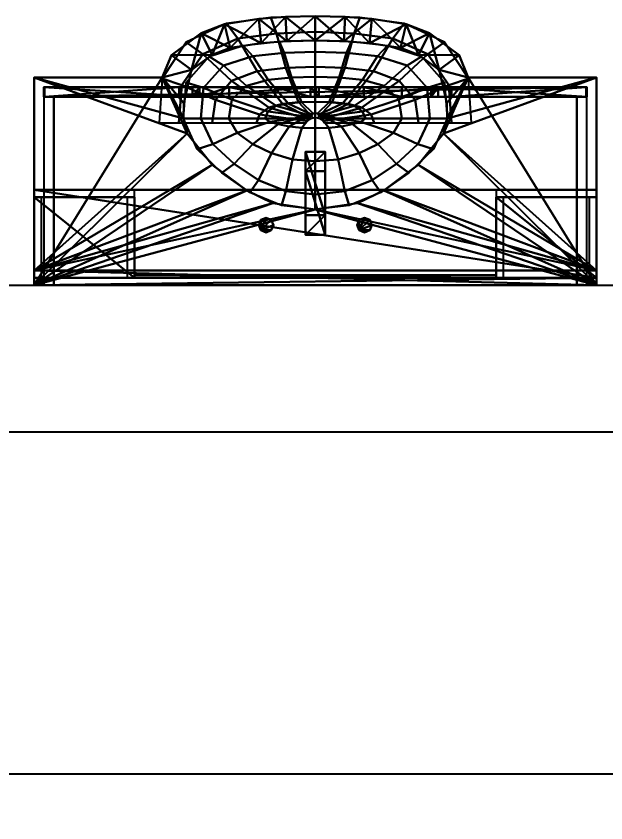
# Model space of a CAD drawing. Header units: metres. Extents: x -46 to 153, y -1 to 83.
# Drawn here: x 81.953 to 83.159, y 14.2 to 15.85 of the extents above; entities that cross this region are included whole.
import ezdxf

# ---------------------------------------------------------------- set-up
doc = ezdxf.new("R2010")
doc.units = ezdxf.units.M
doc.header["$LTSCALE"] = 0.018
for name, color, linetype in [('3DKITBATH', 3, 'Continuous'), ('DIMBLK', 3, 'Continuous'), ('LAYER-ON', 4, 'Continuous')]:
    doc.layers.add(name, color=color, linetype=linetype)
doc.styles.get("Standard").update_dxf_attribs({"font": 'ugtxt.shx'})
doc.dimstyles.new('CADWDOT', dxfattribs={"dimscale": 0.05, "dimtxt": 1.8, "dimasz": 0.08, "dimexe": 2, "dimexo": 0, "dimgap": 0.09, "dimtad": 0, "dimrnd": 0.001, "dimzin": 0, "dimdsep": 46, "dimtxsty": 'Standard', "dimblk": 'ARTDIM', "dimblk1": 'ARTDIM', "dimblk2": 'ARTDIM', "dimsah": 1, "dimcen": 0.09, "dimdle": 0.05, "dimse1": 1, "dimse2": 1, "dimadec": 0, "dimazin": 0, "dimtfac": 1, "dimtdec": 4, "dimtmove": 0, "dimatfit": 3, "dimldrblk": 'ARTDIM', "dimfxl": 0, "dimtvp": 0.9999, "dimtolj": 1, "dimtzin": 0, "dimarcsym": 0})

# ---------------------------------------------------------------- blocks, each defined once
blk = doc.blocks.new('ARTDIM')
at = {"layer": 'DIMBLK'}
for p, q in [((0, -24.9975), (0, 24.9975)), ((-24.9975, 0), (24.9975, 0))]:
    blk.add_line(p, q, dxfattribs=at)
blk.add_circle((0, 0), 8.25, dxfattribs=at)
blk = doc.blocks.new('*D23')
at = {"color": 0, "lineweight": -2, "transparency": 16777216}
blk.add_line((73.204, 14.3), (85.196, 14.3), dxfattribs=at)
at = {"layer": 'Defpoints', "color": 0, "transparency": 16777216}
for p in [(73.2, 15), (85.2, 15), (85.2, 14.3)]:
    blk.add_point(p, dxfattribs=at)
at = {"color": 0, "lineweight": -2, "transparency": 16777216, "xscale": 0.004, "yscale": 0.004, "zscale": 0.004, "rotation": 180}
blk.add_blockref('ARTDIM', (73.2, 14.3), dxfattribs=at)
at = {"color": 0, "lineweight": -2, "transparency": 16777216, "xscale": 0.004, "yscale": 0.004, "zscale": 0.004}
blk.add_blockref('ARTDIM', (85.2, 14.3), dxfattribs=at)
at = {"color": 0, "transparency": 16777216, "insert": (79.2, 14.389991), "char_height": 0.09, "attachment_point": 5}
blk.add_mtext('\\A1;12.00', dxfattribs=at)
blk = doc.blocks.new('cwba271')
at = {"layer": '3DKITBATH', "color": 157}
for points, elevation in [([(0.04, 0), (0.02, 0), (0.02, -0.3847), (0.04, -0.3847)], 0.08), ([(1.13, 0), (1.11, 0), (1.11, -0.3847), (1.13, -0.3847)], 0.08), ([(0, -0.015), (0, -0.18), (0.015, -0.18), (0.015, -0.015)], 1.215), ([(0.19, -0.015), (0.19, -0.18), (0.205, -0.18), (0.205, -0.015)], 1.215), ([(0.945, -0.015), (0.945, -0.18), (0.96, -0.18), (0.96, -0.015)], 1.215), ([(1.135, -0.015), (1.135, -0.18), (1.15, -0.18), (1.15, -0.015)], 1.215), ([(0, -0.18), (0, -0.195), (0.205, -0.195), (0.205, -0.18)], 1.2), ([(0.945, -0.18), (0.945, -0.195), (1.15, -0.195), (1.15, -0.18)], 1.2)]:
    blk.add_lwpolyline(points, close=True, dxfattribs=dict(at, elevation=elevation))
for points in [[(0.04, 0), (1.11, 0)], [(0.04, 0), (0.04, -0.3847), (1.11, -0.3847), (1.11, 0)]]:
    blk.add_lwpolyline(points, dxfattribs=at)
mesh = blk.add_polyface(dxfattribs=at)
corners = [(0, 0, 1.9), (0, 0, 0.88), (0, -0.015, 1.9), (0, -0.015, 0.88), (1.15, -0.015, 1.9), (1.15, 0, 1.9), (1.15, -0.015, 0.88), (1.15, 0, 0.88)]
mesh.append_faces([[corners[k] for k in face] for face in [(2, 5, 0, 0), (3, 7, 6, 6), (0, 7, 1, 1), (2, 1, 3, 3), (4, 3, 6, 6), (5, 6, 7, 7)]], dxfattribs={"vtx0": -1, "vtx2": -1, "color": 157})
mesh.append_faces([[corners[k] for k in face] for face in [(2, 4, 5, 5), (3, 1, 7, 7), (0, 5, 7, 7), (2, 0, 1, 1), (4, 2, 3, 3), (5, 4, 6, 6)]], dxfattribs={"vtx2": -1, "vtx3": -1, "color": 157})
at = {"layer": '3DKITBATH', "color": 227}
mesh = blk.add_polyface(dxfattribs=at)
corners = [(0.8879, -0.4247, 0.85), (0.869, -0.4699, 0.85), (0.8087, -0.5155, 0.85), (0.7609, -0.5337, 0.85), (0.6905, -0.5447, 0.85), (0.6357, -0.5487, 0.85), (0.5751, -0.55, 0.85), (0.5143, -0.5487, 0.85), (0.4595, -0.5447, 0.85), (0.3891, -0.5337, 0.85), (0.3413, -0.5155, 0.85), (0.2621, -0.4247, 0.85), (0.281, -0.4699, 0.85), (0, -0.4247, 0.85), (0, -0.03, 0.88), (0, -0.03, 0.85), (0.3051, -0.3407, 0.85), (0.3058, -0.3722, 0.85), (0.313, -0.3102, 0.85), (0.3644, -0.2462, 0.85), (0.4347, -0.1935, 0.85), (0.4884, -0.1675, 0.85), (0.575, -0.1547, 0.85), (0.6616, -0.1675, 0.85), (0.7154, -0.1935, 0.85), (0.7857, -0.2462, 0.85), (0.8371, -0.3102, 0.85), (0.8449, -0.3407, 0.85), (0.8442, -0.3722, 0.85), (0.8285, -0.4399, 0.85), (0.7859, -0.471, 0.85), (0.7493, -0.4851, 0.85), (0.6857, -0.4949, 0.85), (0.6335, -0.4988, 0.85), (0.575, -0.5, 0.85), (0.5166, -0.4988, 0.85), (0.4643, -0.4949, 0.85), (0.4007, -0.4851, 0.85), (0.3641, -0.471, 0.85), (0.3215, -0.4399, 0.85), (1.15, -0.4247, 0.85), (1.15, -0.03, 0.85), (1.15, -0.03, 0.88), (1.15, -0.4247, 0.8), (0.7857, -0.2462, 0.8), (0.7154, -0.1935, 0.8), (0.6616, -0.1675, 0.8), (0.8442, -0.3722, 0.8), (0.8879, -0.4247, 0.8), (0.8449, -0.3407, 0.8), (0.8371, -0.3102, 0.8), (0.869, -0.4699, 0.8), (0.8285, -0.4399, 0.8), (0.8087, -0.5155, 0.8), (0.7859, -0.471, 0.8), (0.7609, -0.5337, 0.8), (0.7493, -0.4851, 0.8), (0.6905, -0.5447, 0.8), (0.6857, -0.4949, 0.8), (0.6357, -0.5487, 0.8), (0.6335, -0.4988, 0.8), (0.5751, -0.55, 0.8), (0.575, -0.5, 0.8), (0.5143, -0.5487, 0.8), (0.5166, -0.4988, 0.8), (0.4595, -0.5447, 0.8), (0.4643, -0.4949, 0.8), (0.3891, -0.5337, 0.8), (0.4007, -0.4851, 0.8), (0.3413, -0.5155, 0.8), (0.3641, -0.471, 0.8), (0.281, -0.4699, 0.8), (0.3215, -0.4399, 0.8), (0, -0.4247, 0.8), (0.2621, -0.4247, 0.8), (0.3051, -0.3407, 0.8), (0.3058, -0.3722, 0.8), (0.575, -0.1547, 0.8), (0.4884, -0.1675, 0.8), (0.4347, -0.1935, 0.8), (0.3644, -0.2462, 0.8), (0.313, -0.3102, 0.8), (0, 0, 0.8), (1.15, 0, 0.8), (0, 0, 0.88), (1.15, 0, 0.88)]
mesh.append_faces([[corners[k] for k in face] for face in [(15, 22, 41, 41), (34, 5, 33, 33), (33, 4, 32, 32), (32, 3, 31, 31), (31, 2, 30, 30), (30, 1, 29, 29), (29, 0, 28, 28), (27, 40, 26, 26), (26, 41, 25, 25), (73, 15, 82, 82), (83, 77, 82, 82), (52, 53, 54, 54), (54, 55, 56, 56), (56, 57, 58, 58), (58, 59, 60, 60), (60, 61, 62, 62), (72, 74, 76, 76)]], dxfattribs={"vtx0": -1, "vtx1": -1, "vtx2": -1, "color": 227})
mesh.append_faces([[corners[k] for k in face] for face in [(83, 48, 50, 50), (74, 82, 81, 81)]], dxfattribs={"vtx0": -1, "vtx1": -1, "vtx2": -1, "vtx3": -1, "color": 227})
mesh.append_faces([[corners[k] for k in face] for face in [(84, 42, 85, 85), (42, 15, 41, 41), (73, 11, 13, 13), (48, 40, 0, 0), (1, 48, 0, 0), (53, 1, 2, 2), (3, 53, 2, 2), (4, 55, 3, 3), (5, 57, 4, 4), (61, 5, 6, 6), (7, 61, 6, 6), (65, 7, 8, 8), (9, 65, 8, 8), (10, 67, 9, 9), (71, 10, 12, 12), (11, 71, 12, 12), (72, 17, 39, 39), (16, 81, 18, 18), (76, 16, 17, 17), (18, 80, 19, 19), (80, 20, 19, 19), (79, 21, 20, 20), (78, 22, 21, 21), (77, 23, 22, 22), (46, 24, 23, 23), (24, 44, 25, 25), (25, 50, 26, 26), (27, 47, 28, 28), (26, 49, 27, 27), (47, 29, 28, 28), (52, 30, 29, 29), (30, 56, 31, 31), (31, 58, 32, 32), (58, 33, 32, 32), (60, 34, 33, 33), (62, 35, 34, 34), (64, 36, 35, 35), (36, 68, 37, 37), (37, 70, 38, 38), (38, 72, 39, 39), (41, 85, 42, 42), (83, 84, 85, 85)]], dxfattribs={"vtx0": -1, "vtx2": -1, "color": 227})
mesh.append_faces([[corners[k] for k in face] for face in [(15, 18, 19, 19), (15, 19, 20, 20), (15, 20, 21, 21), (15, 21, 22, 22), (13, 16, 18, 18), (11, 39, 17, 17), (11, 17, 16, 16), (12, 38, 39, 39), (10, 37, 38, 38), (9, 36, 37, 37), (8, 35, 36, 36), (7, 34, 35, 35), (34, 6, 5, 5), (33, 5, 4, 4), (32, 4, 3, 3), (31, 3, 2, 2), (30, 2, 1, 1), (29, 1, 0, 0), (27, 0, 40, 40), (26, 40, 41, 41), (15, 84, 82, 82), (41, 43, 83, 83), (41, 83, 85, 85), (83, 50, 44, 44), (83, 44, 45, 45), (83, 45, 46, 46), (83, 46, 77, 77), (48, 52, 47, 47), (48, 47, 49, 49), (48, 49, 50, 50), (52, 51, 53, 53), (54, 53, 55, 55), (56, 55, 57, 57), (58, 57, 59, 59), (60, 59, 61, 61), (61, 64, 62, 62), (63, 66, 64, 64), (65, 68, 66, 66), (67, 70, 68, 68), (69, 72, 70, 70), (72, 71, 74, 74), (74, 81, 75, 75), (74, 75, 76, 76), (82, 80, 81, 81)]], dxfattribs={"vtx0": -1, "vtx2": -1, "vtx3": -1, "color": 227})
mesh.append_faces([[corners[k] for k in face] for face in [(15, 13, 18, 18), (13, 11, 16, 16), (11, 12, 39, 39), (12, 10, 38, 38), (10, 9, 37, 37), (9, 8, 36, 36), (8, 7, 35, 35), (7, 6, 34, 34), (27, 28, 0, 0), (22, 23, 41, 41), (23, 24, 41, 41), (24, 25, 41, 41), (48, 51, 52, 52), (61, 63, 64, 64), (63, 65, 66, 66), (65, 67, 68, 68), (67, 69, 70, 70), (69, 71, 72, 72), (77, 78, 82, 82), (78, 79, 82, 82), (79, 80, 82, 82)]], dxfattribs={"vtx1": -1, "vtx2": -1, "vtx3": -1, "color": 227})
mesh.append_faces([[corners[k] for k in face] for face in [(84, 14, 42, 42), (42, 14, 15, 15), (73, 74, 11, 11), (48, 43, 40, 40), (1, 51, 48, 48), (53, 51, 1, 1), (3, 55, 53, 53), (4, 57, 55, 55), (5, 59, 57, 57), (61, 59, 5, 5), (7, 63, 61, 61), (65, 63, 7, 7), (9, 67, 65, 65), (10, 69, 67, 67), (71, 69, 10, 10), (11, 74, 71, 71), (73, 13, 15, 15), (15, 14, 84, 84), (72, 76, 17, 17), (16, 75, 81, 81), (76, 75, 16, 16), (18, 81, 80, 80), (80, 79, 20, 20), (79, 78, 21, 21), (78, 77, 22, 22), (77, 46, 23, 23), (46, 45, 24, 24), (24, 45, 44, 44), (25, 44, 50, 50), (27, 49, 47, 47), (26, 50, 49, 49), (47, 52, 29, 29), (52, 54, 30, 30), (30, 54, 56, 56), (31, 56, 58, 58), (58, 60, 33, 33), (60, 62, 34, 34), (62, 64, 35, 35), (64, 66, 36, 36), (36, 66, 68, 68), (37, 68, 70, 70), (38, 70, 72, 72), (41, 40, 43, 43), (83, 43, 48, 48), (74, 73, 82, 82), (83, 82, 84, 84)]], dxfattribs={"vtx2": -1, "vtx3": -1, "color": 227})
at = {"layer": '3DKITBATH', "color": 157}
mesh = blk.add_polyface(dxfattribs=at)
corners = [(0, -0.015, 1.215), (0, -0.015, 1.2), (0, -0.18, 1.215), (0, -0.18, 1.2), (0.205, -0.18, 1.215), (0.205, -0.015, 1.215), (0.205, -0.18, 1.2), (0.205, -0.015, 1.2)]
mesh.append_faces([[corners[k] for k in face] for face in [(4, 0, 2, 2), (1, 6, 3, 3), (0, 7, 1, 1), (3, 0, 1, 1), (4, 3, 6, 6), (5, 6, 7, 7)]], dxfattribs={"vtx0": -1, "vtx2": -1, "color": 157})
mesh.append_faces([[corners[k] for k in face] for face in [(4, 5, 0, 0), (1, 7, 6, 6), (0, 5, 7, 7), (3, 2, 0, 0), (4, 2, 3, 3), (5, 4, 6, 6)]], dxfattribs={"vtx2": -1, "vtx3": -1, "color": 157})
mesh = blk.add_polyface(dxfattribs=at)
corners = [(0, -0.015, 1.885), (0, -0.015, 1.9), (1.15, -0.015, 1.885), (1.15, -0.015, 1.9), (1.15, -0.195, 1.885), (0, -0.195, 1.885), (1.15, -0.195, 1.9), (0, -0.195, 1.9)]
mesh.append_faces([[corners[k] for k in face] for face in [(1, 6, 3, 3), (4, 0, 2, 2), (0, 7, 1, 1), (2, 1, 3, 3), (4, 3, 6, 6), (5, 6, 7, 7)]], dxfattribs={"vtx0": -1, "vtx2": -1, "color": 157})
mesh.append_faces([[corners[k] for k in face] for face in [(1, 7, 6, 6), (4, 5, 0, 0), (0, 5, 7, 7), (2, 0, 1, 1), (4, 2, 3, 3), (5, 4, 6, 6)]], dxfattribs={"vtx2": -1, "vtx3": -1, "color": 157})
mesh = blk.add_polyface(dxfattribs=at)
corners = [(0, -0.015, 1.035), (0, -0.015, 1.02), (0, -0.18, 1.035), (0, -0.18, 1.02), (0.205, -0.18, 1.035), (0.205, -0.015, 1.035), (0.205, -0.18, 1.02), (0.205, -0.015, 1.02)]
mesh.append_faces([[corners[k] for k in face] for face in [(4, 0, 2, 2), (1, 6, 3, 3), (0, 7, 1, 1), (3, 0, 1, 1), (4, 3, 6, 6), (5, 6, 7, 7)]], dxfattribs={"vtx0": -1, "vtx2": -1, "color": 157})
mesh.append_faces([[corners[k] for k in face] for face in [(4, 5, 0, 0), (1, 7, 6, 6), (0, 5, 7, 7), (3, 2, 0, 0), (4, 2, 3, 3), (5, 4, 6, 6)]], dxfattribs={"vtx2": -1, "vtx3": -1, "color": 157})
at = {"layer": '3DKITBATH', "color": 34}
mesh = blk.add_polyface(dxfattribs=at)
corners = [(0.205, -0.015, 1.885), (0.205, -0.015, 1.02), (0.205, -0.02, 1.885), (0.205, -0.02, 1.02), (0.945, -0.02, 1.885), (0.945, -0.015, 1.885), (0.945, -0.02, 1.02), (0.945, -0.015, 1.02)]
mesh.append_faces([[corners[k] for k in face] for face in [(4, 0, 2, 2), (1, 6, 3, 3), (0, 7, 1, 1), (2, 1, 3, 3), (4, 3, 6, 6), (5, 6, 7, 7)]], dxfattribs={"vtx0": -1, "vtx2": -1, "color": 34})
mesh.append_faces([[corners[k] for k in face] for face in [(4, 5, 0, 0), (1, 7, 6, 6), (0, 5, 7, 7), (2, 0, 1, 1), (4, 2, 3, 3), (5, 4, 6, 6)]], dxfattribs={"vtx2": -1, "vtx3": -1, "color": 34})
at = {"layer": '3DKITBATH', "color": 157}
mesh = blk.add_polyface(dxfattribs=at)
corners = [(0.945, -0.015, 1.215), (0.945, -0.015, 1.2), (0.945, -0.18, 1.215), (0.945, -0.18, 1.2), (1.15, -0.18, 1.215), (1.15, -0.015, 1.215), (1.15, -0.18, 1.2), (1.15, -0.015, 1.2)]
mesh.append_faces([[corners[k] for k in face] for face in [(4, 0, 2, 2), (1, 6, 3, 3), (0, 7, 1, 1), (3, 0, 1, 1), (4, 3, 6, 6), (5, 6, 7, 7)]], dxfattribs={"vtx0": -1, "vtx2": -1, "color": 157})
mesh.append_faces([[corners[k] for k in face] for face in [(4, 5, 0, 0), (1, 7, 6, 6), (0, 5, 7, 7), (3, 2, 0, 0), (4, 2, 3, 3), (5, 4, 6, 6)]], dxfattribs={"vtx2": -1, "vtx3": -1, "color": 157})
mesh = blk.add_polyface(dxfattribs=at)
corners = [(0.945, -0.015, 1.035), (0.945, -0.015, 1.02), (0.945, -0.18, 1.035), (0.945, -0.18, 1.02), (1.15, -0.18, 1.035), (1.15, -0.015, 1.035), (1.15, -0.18, 1.02), (1.15, -0.015, 1.02)]
mesh.append_faces([[corners[k] for k in face] for face in [(4, 0, 2, 2), (1, 6, 3, 3), (0, 7, 1, 1), (3, 0, 1, 1), (4, 3, 6, 6), (5, 6, 7, 7)]], dxfattribs={"vtx0": -1, "vtx2": -1, "color": 157})
mesh.append_faces([[corners[k] for k in face] for face in [(4, 5, 0, 0), (1, 7, 6, 6), (0, 5, 7, 7), (3, 2, 0, 0), (4, 2, 3, 3), (5, 4, 6, 6)]], dxfattribs={"vtx2": -1, "vtx3": -1, "color": 157})
at = {"layer": '3DKITBATH', "color": 192}
mesh = blk.add_polyface(dxfattribs=at)
corners = [(0.6862, -0.1333, 0.85), (0.6862, -0.1333, 0.89), (0.485, -0.1333, 0.85), (0.485, -0.1333, 0.89), (0.6756, -0.1377, 0.85), (0.6756, -0.1377, 0.89), (0.4744, -0.1377, 0.85), (0.4744, -0.1377, 0.89), (0.665, -0.1333, 0.85), (0.665, -0.1333, 0.89), (0.4638, -0.1333, 0.85), (0.4638, -0.1333, 0.89), (0.6606, -0.1227, 0.85), (0.6606, -0.1227, 0.89), (0.4594, -0.1227, 0.85), (0.4594, -0.1227, 0.89), (0.665, -0.1121, 0.85), (0.665, -0.1121, 0.89), (0.4638, -0.1121, 0.85), (0.4638, -0.1121, 0.89), (0.6756, -0.1077, 0.85), (0.6756, -0.1077, 0.89), (0.4744, -0.1077, 0.85), (0.4744, -0.1077, 0.89), (0.6862, -0.1121, 0.85), (0.6862, -0.1121, 0.89), (0.6906, -0.1227, 0.89), (0.6906, -0.1227, 0.85), (0.485, -0.1121, 0.85), (0.485, -0.1121, 0.89), (0.4894, -0.1227, 0.89), (0.4894, -0.1227, 0.85)]
mesh.append_faces([[corners[k] for k in face] for face in [(16, 24, 12, 12), (12, 24, 8, 8), (8, 24, 4, 4), (4, 24, 0, 0), (18, 28, 14, 14), (14, 28, 10, 10), (10, 28, 6, 6), (6, 28, 2, 2)]], dxfattribs={"vtx0": -1, "vtx1": -1, "vtx2": -1, "color": 192})
mesh.append_faces([[corners[k] for k in face] for face in [(25, 1, 26, 26), (29, 3, 30, 30), (0, 24, 27, 27), (2, 28, 31, 31)]], dxfattribs={"vtx0": -1, "vtx2": -1, "color": 192})
mesh.append_faces([[corners[k] for k in face] for face in [(25, 17, 13, 13), (25, 13, 9, 9), (25, 9, 5, 5), (25, 5, 1, 1), (29, 19, 15, 15), (29, 15, 11, 11), (29, 11, 7, 7), (29, 7, 3, 3)]], dxfattribs={"vtx0": -1, "vtx2": -1, "vtx3": -1, "color": 192})
mesh.append_faces([[corners[k] for k in face] for face in [(20, 24, 16, 16), (22, 28, 18, 18)]], dxfattribs={"vtx1": -1, "vtx2": -1, "color": 192})
mesh.append_faces([[corners[k] for k in face] for face in [(25, 21, 17, 17), (29, 23, 19, 19), (0, 27, 26, 26), (26, 1, 0, 0), (2, 31, 30, 30), (30, 3, 2, 2), (4, 0, 1, 1), (1, 5, 4, 4), (6, 2, 3, 3), (3, 7, 6, 6), (8, 4, 5, 5), (5, 9, 8, 8), (10, 6, 7, 7), (7, 11, 10, 10), (12, 8, 9, 9), (9, 13, 12, 12), (14, 10, 11, 11), (11, 15, 14, 14), (16, 12, 13, 13), (13, 17, 16, 16), (18, 14, 15, 15), (15, 19, 18, 18), (20, 16, 17, 17), (17, 21, 20, 20), (22, 18, 19, 19), (19, 23, 22, 22), (24, 20, 21, 21), (21, 25, 24, 24), (28, 22, 23, 23), (23, 29, 28, 28), (27, 24, 25, 25), (25, 26, 27, 27), (31, 28, 29, 29), (29, 30, 31, 31)]], dxfattribs={"vtx2": -1, "vtx3": -1, "color": 192})
mesh = blk.add_polyface(dxfattribs=at)
corners = [(0.595, -0.1027, 0.95), (0.595, -0.1427, 0.95), (0.555, -0.1027, 0.95), (0.555, -0.1427, 0.95), (0.555, -0.1027, 0.85), (0.595, -0.1027, 0.85), (0.595, -0.1427, 0.85), (0.555, -0.1427, 0.85), (0.555, -0.2327, 1), (0.555, -0.2727, 1), (0.595, -0.2727, 1), (0.595, -0.2327, 1)]
mesh.append_faces([[corners[k] for k in face] for face in [(3, 2, 7, 7), (2, 3, 8, 8)]], dxfattribs={"vtx0": -1, "vtx1": -1, "vtx2": -1, "color": 192})
mesh.append_faces([[corners[k] for k in face] for face in [(10, 3, 1, 1)]], dxfattribs={"vtx0": -1, "vtx2": -1, "color": 192})
mesh.append_faces([[corners[k] for k in face] for face in [(0, 1, 6, 6), (1, 0, 11, 11)]], dxfattribs={"vtx0": -1, "vtx2": -1, "vtx3": -1, "color": 192})
mesh.append_faces([[corners[k] for k in face] for face in [(9, 3, 10, 10), (5, 4, 0, 0), (2, 0, 4, 4), (0, 2, 11, 11), (8, 11, 2, 2), (4, 7, 2, 2), (9, 8, 3, 3)]], dxfattribs={"vtx1": -1, "vtx2": -1, "color": 192})
mesh.append_faces([[corners[k] for k in face] for face in [(7, 6, 1, 1), (1, 3, 7, 7), (6, 5, 0, 0), (11, 10, 1, 1), (7, 4, 5, 5), (5, 6, 7, 7), (11, 8, 9, 9), (9, 10, 11, 11)]], dxfattribs={"vtx2": -1, "vtx3": -1, "color": 192})
at = {"layer": '3DKITBATH', "color": 157}
mesh = blk.add_polyface(dxfattribs=at)
corners = [(0.02, -0.4047, 0.601), (0.02, -0.3847, 0.601), (1.13, -0.4047, 0.601), (1.13, -0.3847, 0.601), (0.02, -0.4047, 0.8), (0.02, -0.3847, 0.8), (1.13, -0.4047, 0.8), (1.13, -0.3847, 0.8), (0.8263, -0.4047, 0.8), (0.8263, -0.3847, 0.8), (0.8118, -0.4047, 0.7692), (0.8118, -0.3847, 0.7692), (0.7515, -0.4047, 0.7061), (0.7515, -0.3847, 0.7061), (0.5848, -0.4047, 0.6595), (0.5848, -0.3847, 0.6595), (0.6572, -0.4047, 0.6678), (0.6572, -0.3847, 0.6678), (0.5676, -0.4047, 0.6595), (0.5676, -0.3847, 0.6595), (0.4755, -0.4047, 0.6678), (0.4755, -0.3847, 0.6678), (0.3982, -0.4047, 0.7064), (0.3982, -0.3847, 0.7064), (0.3383, -0.4047, 0.7692), (0.3237, -0.4047, 0.8), (0.3383, -0.3847, 0.7692), (0.3237, -0.3847, 0.8)]
mesh.append_faces([[corners[k] for k in face] for face in [(24, 0, 22, 22), (2, 18, 0, 0), (1, 19, 3, 3)]], dxfattribs={"vtx0": -1, "vtx1": -1, "vtx2": -1, "color": 157})
mesh.append_faces([[corners[k] for k in face] for face in [(1, 4, 5, 5), (3, 0, 1, 1), (7, 2, 3, 3), (5, 25, 27, 27), (19, 14, 15, 15), (9, 6, 7, 7), (10, 9, 11, 11), (12, 11, 13, 13), (17, 12, 13, 13), (15, 16, 17, 17), (21, 18, 19, 19), (23, 20, 21, 21), (24, 23, 26, 26), (25, 26, 27, 27)]], dxfattribs={"vtx0": -1, "vtx2": -1, "color": 157})
mesh.append_faces([[corners[k] for k in face] for face in [(24, 4, 0, 0), (2, 10, 12, 12), (2, 12, 16, 16), (2, 16, 14, 14), (2, 14, 18, 18), (1, 26, 23, 23), (1, 23, 21, 21), (1, 21, 19, 19), (11, 7, 3, 3)]], dxfattribs={"vtx0": -1, "vtx2": -1, "vtx3": -1, "color": 157})
mesh.append_faces([[corners[k] for k in face] for face in [(2, 6, 10, 10), (18, 20, 0, 0), (20, 22, 0, 0), (1, 5, 26, 26), (19, 15, 3, 3), (15, 17, 3, 3), (17, 13, 3, 3), (13, 11, 3, 3)]], dxfattribs={"vtx1": -1, "vtx2": -1, "vtx3": -1, "color": 157})
mesh.append_faces([[corners[k] for k in face] for face in [(24, 25, 4, 4), (6, 8, 10, 10), (5, 27, 26, 26), (11, 9, 7, 7), (1, 0, 4, 4), (3, 2, 0, 0), (7, 6, 2, 2), (5, 4, 25, 25), (19, 18, 14, 14), (9, 8, 6, 6), (10, 8, 9, 9), (12, 10, 11, 11), (17, 16, 12, 12), (15, 14, 16, 16), (21, 20, 18, 18), (23, 22, 20, 20), (24, 22, 23, 23), (25, 24, 26, 26)]], dxfattribs={"vtx2": -1, "vtx3": -1, "color": 157})
mesh = blk.add_polyface(dxfattribs=at)
corners = [(0.021, -0.4047, 0.6), (0.021, -0.4047, 0.08), (0.2965, -0.4047, 0.6), (0.2965, -0.4047, 0.08), (0.2965, -0.3847, 0.6), (0.021, -0.3847, 0.6), (0.2965, -0.3847, 0.08), (0.021, -0.3847, 0.08)]
mesh.append_faces([[corners[k] for k in face] for face in [(4, 0, 2, 2), (1, 6, 3, 3), (0, 7, 1, 1), (2, 1, 3, 3), (4, 3, 6, 6), (5, 6, 7, 7)]], dxfattribs={"vtx0": -1, "vtx2": -1, "color": 157})
mesh.append_faces([[corners[k] for k in face] for face in [(4, 5, 0, 0), (1, 7, 6, 6), (0, 5, 7, 7), (2, 0, 1, 1), (4, 2, 3, 3), (5, 4, 6, 6)]], dxfattribs={"vtx2": -1, "vtx3": -1, "color": 157})
mesh = blk.add_polyface(dxfattribs=at)
corners = [(0.574, -0.4047, 0.6), (0.574, -0.4047, 0.08), (0.574, -0.3847, 0.6), (0.574, -0.3847, 0.08), (0.2985, -0.3847, 0.6), (0.2985, -0.4047, 0.6), (0.2985, -0.3847, 0.08), (0.2985, -0.4047, 0.08)]
mesh.append_faces([[corners[k] for k in face] for face in [(2, 5, 0, 0), (3, 7, 6, 6), (0, 7, 1, 1), (2, 1, 3, 3), (4, 3, 6, 6), (5, 6, 7, 7)]], dxfattribs={"vtx0": -1, "vtx2": -1, "color": 157})
mesh.append_faces([[corners[k] for k in face] for face in [(2, 4, 5, 5), (3, 1, 7, 7), (0, 5, 7, 7), (2, 0, 1, 1), (4, 2, 3, 3), (5, 4, 6, 6)]], dxfattribs={"vtx2": -1, "vtx3": -1, "color": 157})
mesh = blk.add_polyface(dxfattribs=at)
corners = [(0.8515, -0.4047, 0.6), (0.8515, -0.4047, 0.08), (0.8515, -0.3847, 0.6), (0.8515, -0.3847, 0.08), (0.576, -0.3847, 0.6), (0.576, -0.4047, 0.6), (0.576, -0.3847, 0.08), (0.576, -0.4047, 0.08)]
mesh.append_faces([[corners[k] for k in face] for face in [(2, 5, 0, 0), (3, 7, 6, 6), (0, 7, 1, 1), (2, 1, 3, 3), (4, 3, 6, 6), (5, 6, 7, 7)]], dxfattribs={"vtx0": -1, "vtx2": -1, "color": 157})
mesh.append_faces([[corners[k] for k in face] for face in [(2, 4, 5, 5), (3, 1, 7, 7), (0, 5, 7, 7), (2, 0, 1, 1), (4, 2, 3, 3), (5, 4, 6, 6)]], dxfattribs={"vtx2": -1, "vtx3": -1, "color": 157})
mesh = blk.add_polyface(dxfattribs=at)
corners = [(1.129, -0.4047, 0.6), (1.129, -0.4047, 0.08), (1.129, -0.3847, 0.6), (1.129, -0.3847, 0.08), (0.8535, -0.3847, 0.6), (0.8535, -0.4047, 0.6), (0.8535, -0.3847, 0.08), (0.8535, -0.4047, 0.08)]
mesh.append_faces([[corners[k] for k in face] for face in [(2, 5, 0, 0), (3, 7, 6, 6), (0, 7, 1, 1), (2, 1, 3, 3), (4, 3, 6, 6), (5, 6, 7, 7)]], dxfattribs={"vtx0": -1, "vtx2": -1, "color": 157})
mesh.append_faces([[corners[k] for k in face] for face in [(2, 4, 5, 5), (3, 1, 7, 7), (0, 5, 7, 7), (2, 0, 1, 1), (4, 2, 3, 3), (5, 4, 6, 6)]], dxfattribs={"vtx2": -1, "vtx3": -1, "color": 157})
at = {"layer": '3DKITBATH', "color": 227}
mesh = blk.add_polymesh((11, 5), dxfattribs=at)
for k, corner in enumerate([(0.8449, -0.3407, 0.85), (0.8091, -0.3407, 0.775), (0.752, -0.3407, 0.7145), (0.6777, -0.3407, 0.6776), (0.595, -0.3407, 0.6695), (0.8168, -0.2777, 0.85), (0.7847, -0.2881, 0.775), (0.7346, -0.311, 0.7145), (0.6683, -0.3339, 0.6776), (0.5921, -0.3444, 0.6695), (0.7663, -0.2293, 0.85), (0.741, -0.2477, 0.775), (0.7027, -0.2883, 0.7145), (0.6507, -0.3289, 0.6776), (0.5884, -0.3474, 0.6695), (0.7087, -0.1895, 0.85), (0.6911, -0.2145, 0.775), (0.6647, -0.2696, 0.7145), (0.6284, -0.3246, 0.6776), (0.5842, -0.3496, 0.6695), (0.6444, -0.1625, 0.85), (0.6352, -0.192, 0.775), (0.6215, -0.2567, 0.7145), (0.6027, -0.3215, 0.6776), (0.5797, -0.351, 0.6695), (0.575, -0.1547, 0.85), (0.575, -0.1854, 0.775), (0.575, -0.2531, 0.7145), (0.575, -0.3207, 0.6776), (0.575, -0.3514, 0.6695), (0.5056, -0.1625, 0.85), (0.5148, -0.192, 0.775), (0.5285, -0.2567, 0.7145), (0.5473, -0.3215, 0.6776), (0.5703, -0.351, 0.6695), (0.4413, -0.1895, 0.85), (0.4589, -0.2145, 0.775), (0.4853, -0.2696, 0.7145), (0.5216, -0.3246, 0.6776), (0.5658, -0.3496, 0.6695), (0.3837, -0.2293, 0.85), (0.409, -0.2477, 0.775), (0.4473, -0.2883, 0.7145), (0.4993, -0.3289, 0.6776), (0.5616, -0.3474, 0.6695), (0.3333, -0.2777, 0.85), (0.3654, -0.2881, 0.775), (0.4154, -0.311, 0.7145), (0.4817, -0.3339, 0.6776), (0.558, -0.3444, 0.6695), (0.3051, -0.3407, 0.85), (0.3409, -0.3407, 0.775), (0.398, -0.3407, 0.7145), (0.4723, -0.3407, 0.6776), (0.555, -0.3407, 0.6695)]):
    mesh.set_mesh_vertex(divmod(k, 5), corner)
mesh = blk.add_polymesh((11, 5), dxfattribs=at)
for k, corner in enumerate([(0.8942, -0.3318, 0.85), (0.8538, -0.3318, 0.7559), (0.7858, -0.3318, 0.6795), (0.6956, -0.3318, 0.6316), (0.5941, -0.3318, 0.6196), (0.8884, -0.4227, 0.85), (0.8481, -0.4091, 0.7559), (0.7792, -0.379, 0.6795), (0.6893, -0.349, 0.6316), (0.5913, -0.3354, 0.6196), (0.8389, -0.4968, 0.85), (0.8048, -0.472, 0.7559), (0.7464, -0.4176, 0.6795), (0.6703, -0.3631, 0.6316), (0.5878, -0.3383, 0.6196), (0.7569, -0.5346, 0.85), (0.7336, -0.5043, 0.7559), (0.6941, -0.4376, 0.6795), (0.6419, -0.3709, 0.6316), (0.5839, -0.3406, 0.6196), (0.6662, -0.5469, 0.85), (0.6546, -0.5148, 0.7559), (0.6352, -0.4444, 0.6795), (0.6092, -0.3739, 0.6316), (0.5795, -0.3419, 0.6196), (0.575, -0.55, 0.85), (0.575, -0.5176, 0.7559), (0.575, -0.4462, 0.6795), (0.575, -0.3748, 0.6316), (0.575, -0.3424, 0.6196), (0.4838, -0.5469, 0.85), (0.4954, -0.5148, 0.7559), (0.5148, -0.4444, 0.6795), (0.5408, -0.3739, 0.6316), (0.5705, -0.3419, 0.6196), (0.3931, -0.5346, 0.85), (0.4164, -0.5043, 0.7559), (0.4559, -0.4376, 0.6795), (0.5081, -0.3709, 0.6316), (0.5661, -0.3406, 0.6196), (0.3111, -0.4968, 0.85), (0.3452, -0.472, 0.7559), (0.4036, -0.4176, 0.6795), (0.4797, -0.3631, 0.6316), (0.5622, -0.3383, 0.6196), (0.2616, -0.4227, 0.85), (0.3019, -0.4091, 0.7559), (0.3708, -0.379, 0.6795), (0.4607, -0.349, 0.6316), (0.5587, -0.3354, 0.6196), (0.2558, -0.3318, 0.85), (0.2962, -0.3318, 0.7559), (0.3642, -0.3318, 0.6795), (0.4544, -0.3318, 0.6316), (0.5559, -0.3318, 0.6196)]):
    mesh.set_mesh_vertex(divmod(k, 5), corner)
mesh = blk.add_polymesh((11, 5), dxfattribs=at)
for k, corner in enumerate([(0.3051, -0.3407, 0.85), (0.3409, -0.3407, 0.775), (0.398, -0.3407, 0.7145), (0.4723, -0.3407, 0.6776), (0.555, -0.3407, 0.6695), (0.311, -0.414, 0.85), (0.3466, -0.4031, 0.775), (0.4043, -0.3792, 0.7145), (0.4782, -0.3552, 0.6776), (0.558, -0.3444, 0.6695), (0.3579, -0.4676, 0.85), (0.3872, -0.4488, 0.775), (0.4344, -0.4075, 0.7145), (0.4953, -0.3662, 0.6776), (0.5616, -0.3474, 0.6695), (0.4277, -0.4902, 0.85), (0.4475, -0.4683, 0.775), (0.4786, -0.4199, 0.7145), (0.5194, -0.3716, 0.6776), (0.5658, -0.3496, 0.6695), (0.5012, -0.4979, 0.85), (0.511, -0.475, 0.775), (0.5263, -0.4245, 0.7145), (0.5466, -0.3739, 0.6776), (0.5703, -0.351, 0.6695), (0.575, -0.5, 0.85), (0.575, -0.4768, 0.775), (0.575, -0.4257, 0.7145), (0.575, -0.3746, 0.6776), (0.575, -0.3514, 0.6695), (0.6488, -0.4979, 0.85), (0.639, -0.475, 0.775), (0.6238, -0.4245, 0.7145), (0.6034, -0.3739, 0.6776), (0.5797, -0.351, 0.6695), (0.7223, -0.4902, 0.85), (0.7025, -0.4683, 0.775), (0.6715, -0.4199, 0.7145), (0.6306, -0.3716, 0.6776), (0.5842, -0.3496, 0.6695), (0.7921, -0.4676, 0.85), (0.7628, -0.4488, 0.775), (0.7156, -0.4075, 0.7145), (0.6548, -0.3662, 0.6776), (0.5884, -0.3474, 0.6695), (0.839, -0.414, 0.85), (0.8034, -0.4031, 0.775), (0.7457, -0.3792, 0.7145), (0.6718, -0.3552, 0.6776), (0.5921, -0.3444, 0.6695), (0.8449, -0.3407, 0.85), (0.8091, -0.3407, 0.775), (0.752, -0.3407, 0.7145), (0.6777, -0.3407, 0.6776), (0.595, -0.3407, 0.6695)]):
    mesh.set_mesh_vertex(divmod(k, 5), corner)

msp = doc.modelspace()

# ---------------------------------------------------------------- linework, layer by layer
for p, q in [((80.6, 15.3), (83.85, 15.3)), ((80.6, 15), (83.85, 15))]:
    msp.add_line(p, q)

# ---------------------------------------------------------------- block references
at = {"layer": 'LAYER-ON', "rotation": 180}
msp.add_blockref('cwba271', (83.14, 15.3), dxfattribs=at)

# ---------------------------------------------------------------- dimensions: what is measured, and where the dimension line sits
dim = msp.add_linear_dim(base=(85.2, 14.3), p1=(73.2, 15), p2=(85.2, 15), dimstyle='CADWDOT')
dim.commit()
dim.dimension.update_dxf_attribs({"geometry": '*D23', "text_midpoint": (79.2, 14.39)})

doc.saveas('drawing.dxf')
